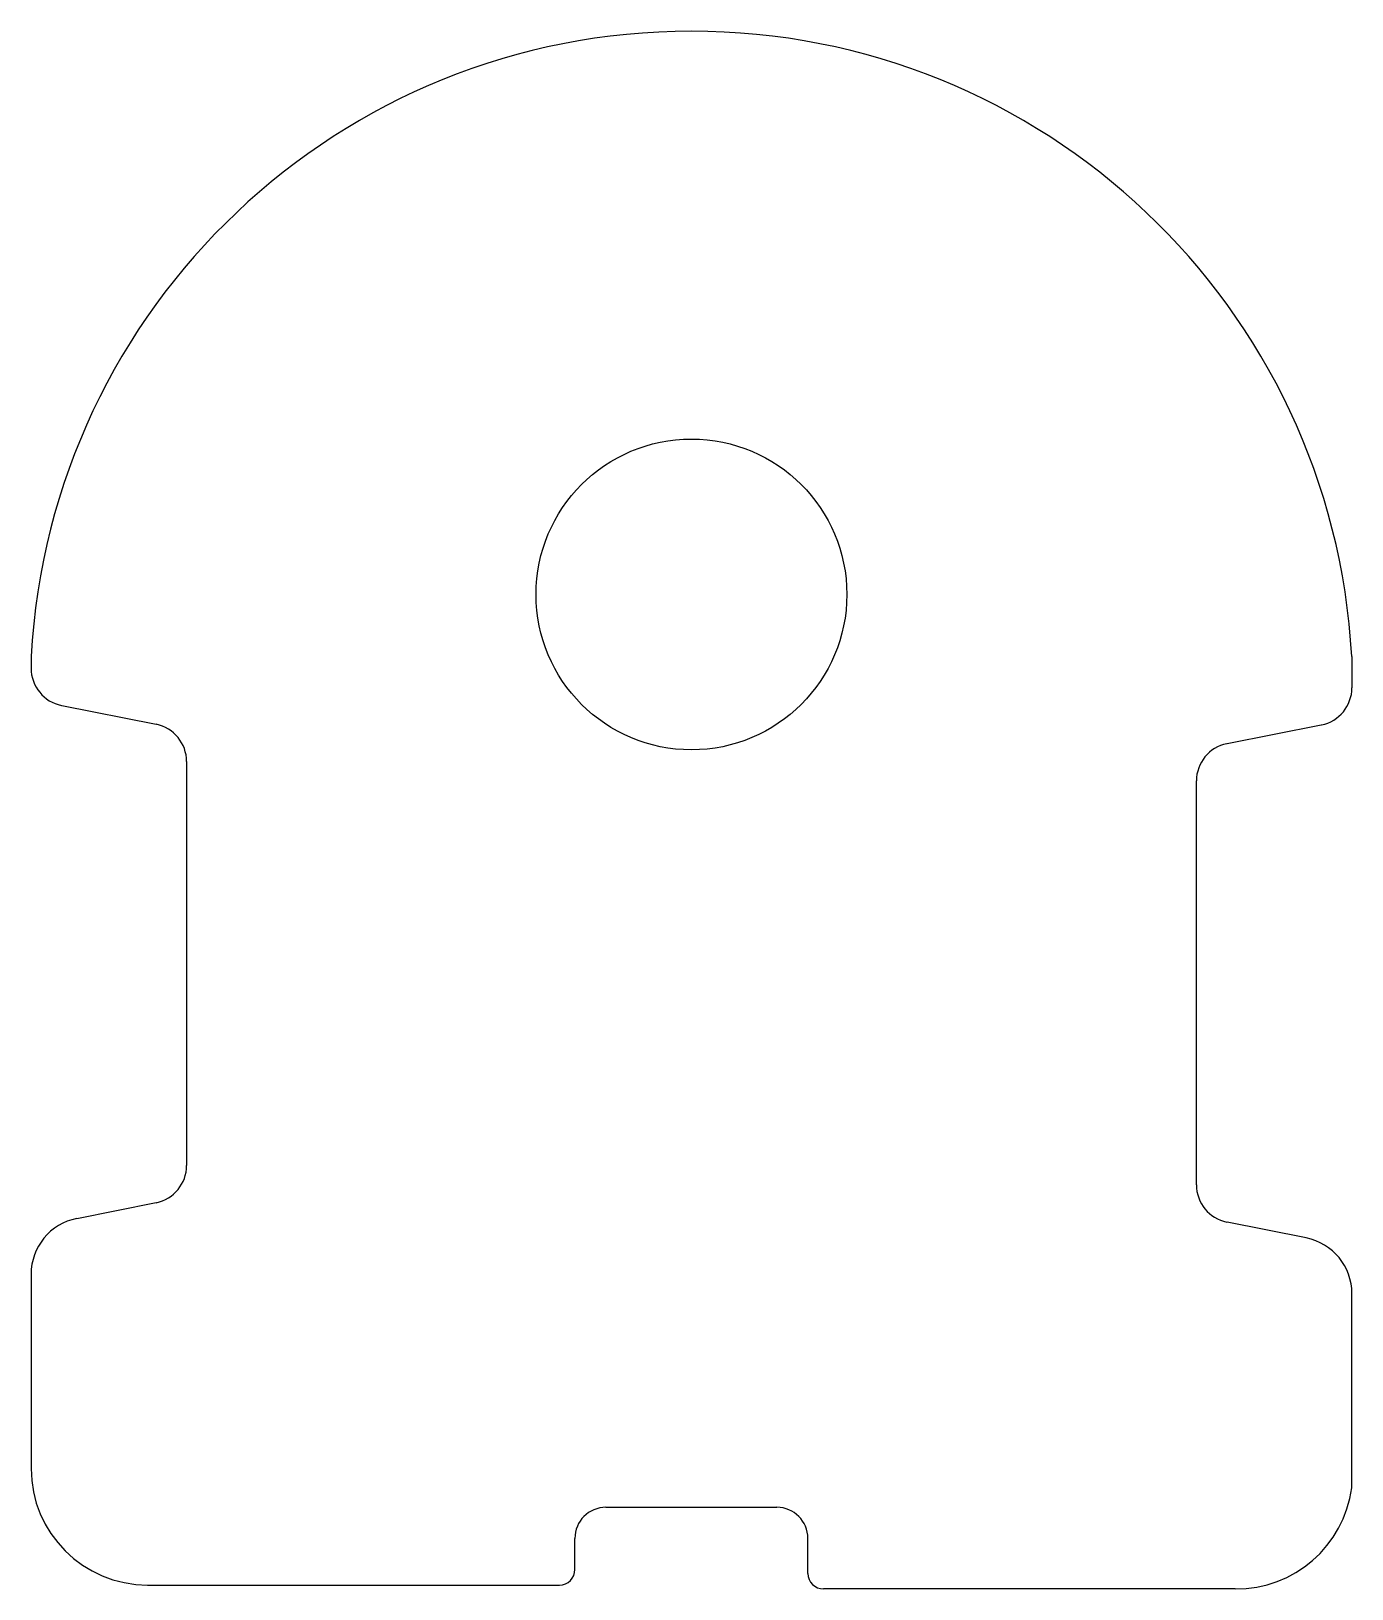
# Model space of a CAD drawing. Extents: x -25 to 60, y -31 to 69.
import ezdxf

# ---------------------------------------------------------------- set-up
doc = ezdxf.new("R2010")
doc.units = 0
doc.layers.add('MODELSKETCH_VISIBLE', color=7, linetype='CONTINUOUS')

msp = doc.modelspace()

# ---------------------------------------------------------------- linework, layer by layer
at = {"layer": 'MODELSKETCH_VISIBLE'}
for p, q in [((-24.72, 28.87), (-24.72, 28.12)), ((60.28, 28.87), (60.28, 26.87)), ((-22.75, 25.73), (-16.68, 24.52)), ((52.25, 23.27), (58.32, 24.48)), ((-14.72, 22.12), (-14.72, -3.88)), ((50.28, -5.13), (50.28, 20.87)), ((-21.77, -7.29), (-16.68, -6.27)), ((57.34, -8.54), (52.25, -7.52)), ((-24.72, -10.88), (-24.72, -23.38)), ((60.28, -24.63), (60.28, -12.13)), ((12.28, -25.88), (23.28, -25.88)), ((10.28, -29.88), (10.28, -27.88)), ((25.28, -30.13), (25.28, -27.88)), ((-17.22, -30.88), (9.28, -30.88)), ((52.78, -31.13), (26.28, -31.13))]:
    msp.add_line(p, q, dxfattribs=at)
msp.add_circle((17.78, 32.87), 10, dxfattribs=at)
for centre, radius, start, end in [((17.78, 26.56), 42.56, 3.115, 176.885), ((-22.28, 28.12), 2.44, 180, 258.6901), ((57.85, 26.87), 2.44, 281.3099, 0), ((-17.15, 22.12), 2.44, 0, 78.6901), ((52.72, 20.87), 2.44, 101.3099, 180), ((-17.15, -3.88), 2.44, 281.3099, 0), ((52.72, -5.13), 2.44, 180, 258.6901), ((-21.06, -10.88), 3.66, 101.3099, 180), ((56.63, -12.13), 3.66, 0, 78.6901), ((-17.22, -23.38), 7.5, 180, 270), ((52.85, -23.63), 7.5, 269.4887, 352.34), ((12.28, -27.88), 2, 90, 180), ((23.28, -27.88), 2, 0, 90), ((9.28, -29.88), 1, 270, 0), ((26.28, -30.13), 1, 180, 270)]:
    msp.add_arc(centre, radius, start, end, dxfattribs=at)

doc.saveas('drawing.dxf')
